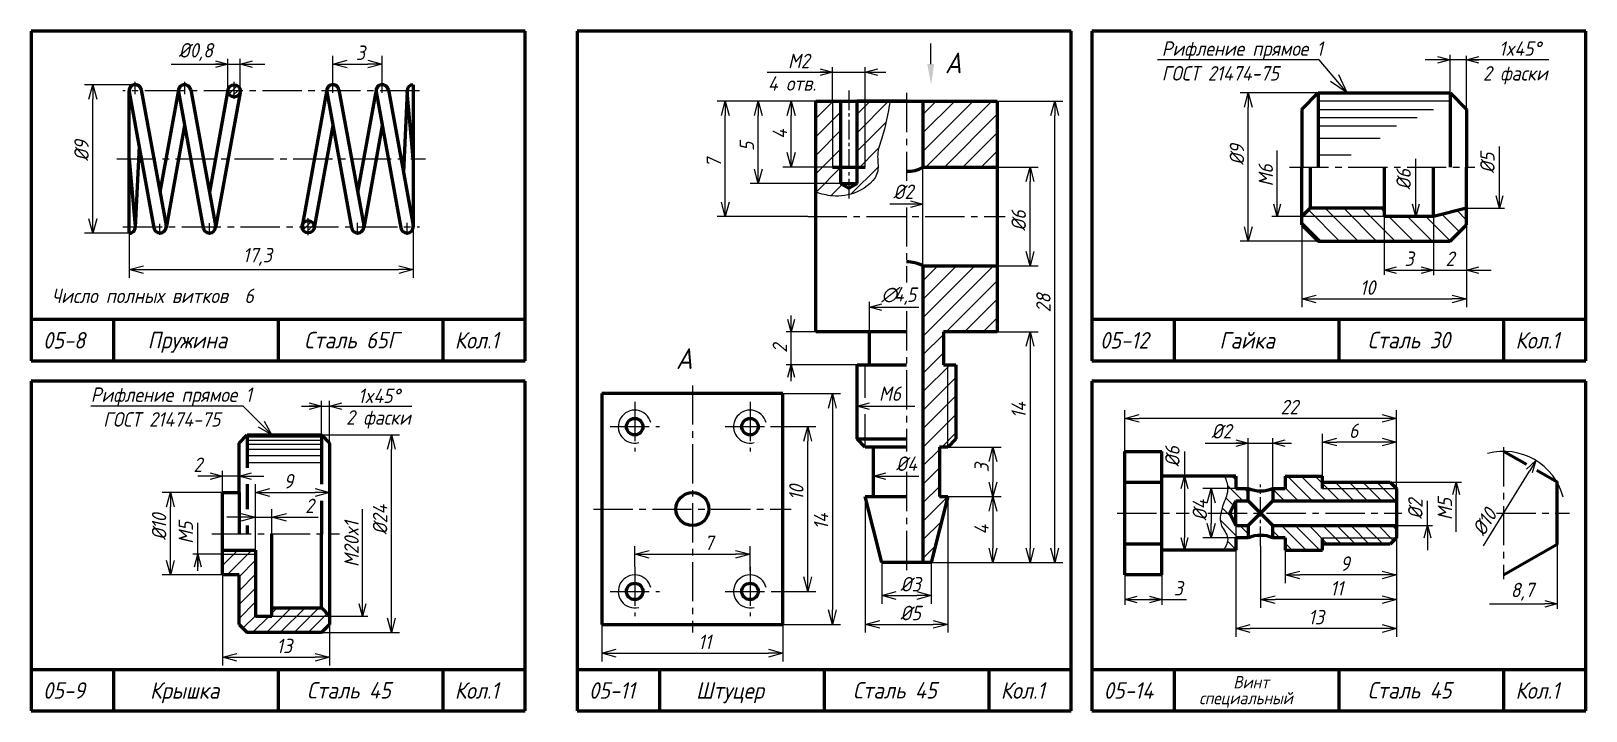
# Model space of a CAD drawing. Header units: millimetres. Extents: x -255 to 513, y 132 to 472.
# Drawn here: x 135 to 512.6, y 307 to 472 of the extents above; entities that cross this region are included whole.
import ezdxf

# ---------------------------------------------------------------- set-up
doc = ezdxf.new("R2010")
doc.units = ezdxf.units.MM
doc.header["$LTSCALE"] = 0.5
doc.linetypes.add('осевая2', pattern=[28.575, 19.05, -3.175, 3.175, -3.175])
doc.layers.get('Defpoints').update_dxf_attribs({"color": 5})
doc.styles.get("Standard").update_dxf_attribs({"font": 'isocpeui.ttf', "width": 0.9})
doc.dimstyles.new('Standart 1', dxfattribs={"dimtxt": 3.5, "dimasz": 3.5, "dimexe": 2, "dimexo": 0, "dimgap": 1, "dimtad": 1, "dimtoh": 1, "dimdec": 0, "dimtxsty": 'Standard', "dimblk": 'OPEN30', "dimcen": 2.5, "dimadec": 0, "dimazin": 0, "dimtfac": 1, "dimtdec": 0, "dimtmove": 0, "dimatfit": 3, "dimldrblk": 'DOTSMALL', "dimfxl": 0, "dimarcsym": 0})

# ---------------------------------------------------------------- blocks, each defined once
blk = doc.blocks.new('_Open30')
at = {"color": 0, "linetype": 'ByBlock', "lineweight": -2}
for p, q in [((-1, 0.27), (0, 0)), ((0, 0), (-1, -0.27)), ((0, 0), (-1, 0))]:
    blk.add_line(p, q, dxfattribs=at)
blk = doc.blocks.new('*D90')
at = {"color": 0, "lineweight": -2}
for p, q in [((158.8, 422.92), (158.8, 412.12)), ((227.8, 424.5), (227.8, 412.12)), ((162.3, 414.12), (224.3, 414.12))]:
    blk.add_line(p, q, dxfattribs=at)
at = {"layer": 'Defpoints', "color": 0}
for p in [(158.8, 422.92), (227.8, 424.5), (227.8, 414.12)]:
    blk.add_point(p, dxfattribs=at)
at = {"color": 0, "lineweight": -2, "xscale": 3.5, "yscale": 3.5, "zscale": 3.5, "rotation": 180}
blk.add_blockref('_Open30', (158.8, 414.12), dxfattribs=at)
at = {"color": 0, "lineweight": -2, "xscale": 3.5, "yscale": 3.5, "zscale": 3.5}
blk.add_blockref('_Open30', (227.8, 414.12), dxfattribs=at)
at = {"color": 0, "lineweight": -3, "insert": (189.96, 417.22), "char_height": 3.5, "attachment_point": 5}
blk.add_mtext('17,3', dxfattribs=at)
blk = doc.blocks.new('_DotSmall')
at = {"color": 0, "linetype": 'ByBlock', "const_width": 0.5}
blk.add_lwpolyline([(-0.0625, 0, 1), (0.0625, 0, 1)], format="xyb", close=True, dxfattribs=at)
blk = doc.blocks.new('*D91')
at = {"color": 0, "lineweight": -2}
for p, q in [((208.3, 459.72), (208.3, 466)), ((220.3, 459.72), (220.3, 466)), ((211.8, 464), (216.8, 464))]:
    blk.add_line(p, q, dxfattribs=at)
at = {"layer": 'Defpoints', "color": 0}
for p in [(220.3, 464), (208.3, 459.72), (220.3, 459.72)]:
    blk.add_point(p, dxfattribs=at)
at = {"color": 0, "lineweight": -2, "xscale": 3.5, "yscale": 3.5, "zscale": 3.5, "rotation": 180}
blk.add_blockref('_Open30', (208.3, 464), dxfattribs=at)
at = {"color": 0, "lineweight": -2, "xscale": 3.5, "yscale": 3.5, "zscale": 3.5}
blk.add_blockref('_Open30', (220.3, 464), dxfattribs=at)
at = {"color": 0, "lineweight": -3, "insert": (215, 466.75), "char_height": 3.5, "attachment_point": 5}
blk.add_mtext('3', dxfattribs=at)
blk = doc.blocks.new('*D92')
at = {"color": 0, "lineweight": -2}
for p, q in [((160.3, 459), (148, 459)), ((150, 426.42), (150, 455.5)), ((158.8, 422.92), (148, 422.92))]:
    blk.add_line(p, q, dxfattribs=at)
at = {"layer": 'Defpoints', "color": 0}
for p in [(150, 459), (160.3, 459), (158.8, 422.92)]:
    blk.add_point(p, dxfattribs=at)
at = {"color": 0, "lineweight": -2, "xscale": 3.5, "yscale": 3.5, "zscale": 3.5}
for p, rotation in [((150, 459), 90), ((150, 422.92), 270)]:
    blk.add_blockref('_Open30', p, dxfattribs=dict(at, rotation=rotation))
at = {"color": 0, "lineweight": -3, "insert": (147.25, 443), "char_height": 3.5, "attachment_point": 5, "rotation": 90}
blk.add_mtext('%%C9', dxfattribs=at)
blk = doc.blocks.new('*D93')
at = {"color": 0, "lineweight": -2}
for p, q in [((189.5, 350), (189.5, 356)), ((193.5, 350), (193.5, 356)), ((186, 354), (182.5, 354)), ((189.5, 354), (193.5, 354)), ((197, 354), (204.74, 354))]:
    blk.add_line(p, q, dxfattribs=at)
at = {"layer": 'Defpoints', "color": 0}
for p in [(193.5, 354), (189.5, 350), (193.5, 350)]:
    blk.add_point(p, dxfattribs=at)
at = {"color": 0, "lineweight": -2, "xscale": 3.5, "yscale": 3.5, "zscale": 3.5}
blk.add_blockref('_Open30', (189.5, 354), dxfattribs=at)
at = {"color": 0, "lineweight": -2, "xscale": 3.5, "yscale": 3.5, "zscale": 3.5, "rotation": 180}
blk.add_blockref('_Open30', (193.5, 354), dxfattribs=at)
at = {"color": 0, "lineweight": -3, "insert": (202.62, 356.75), "char_height": 3.5, "attachment_point": 5}
blk.add_mtext('2', dxfattribs=at)
blk = doc.blocks.new('*D94')
at = {"color": 0, "lineweight": -2}
for p, q in [((189.5, 350), (189.5, 362)), ((193, 360), (204, 360)), ((207.5, 360), (207.5, 362))]:
    blk.add_line(p, q, dxfattribs=at)
at = {"layer": 'Defpoints', "color": 0}
for p in [(207.5, 360), (207.5, 360), (189.5, 350)]:
    blk.add_point(p, dxfattribs=at)
at = {"color": 0, "lineweight": -2, "xscale": 3.5, "yscale": 3.5, "zscale": 3.5, "rotation": 180}
blk.add_blockref('_Open30', (189.5, 360), dxfattribs=at)
at = {"color": 0, "lineweight": -2, "xscale": 3.5, "yscale": 3.5, "zscale": 3.5}
blk.add_blockref('_Open30', (207.5, 360), dxfattribs=at)
at = {"color": 0, "lineweight": -3, "insert": (197.5, 362.75), "char_height": 3.5, "attachment_point": 5}
blk.add_mtext('9', dxfattribs=at)
blk = doc.blocks.new('*D95')
at = {"color": 0, "lineweight": -2}
for p, q in [((181.5, 340), (181.5, 318)), ((207.5, 340), (207.5, 318)), ((185, 320), (204, 320))]:
    blk.add_line(p, q, dxfattribs=at)
at = {"layer": 'Defpoints', "color": 0}
for p in [(181.5, 340), (207.5, 340), (207.5, 320)]:
    blk.add_point(p, dxfattribs=at)
at = {"color": 0, "lineweight": -2, "xscale": 3.5, "yscale": 3.5, "zscale": 3.5, "rotation": 180}
blk.add_blockref('_Open30', (181.5, 320), dxfattribs=at)
at = {"color": 0, "lineweight": -2, "xscale": 3.5, "yscale": 3.5, "zscale": 3.5}
blk.add_blockref('_Open30', (207.5, 320), dxfattribs=at)
at = {"color": 0, "lineweight": -3, "insert": (196.5, 322.75), "char_height": 3.5, "attachment_point": 5}
blk.add_mtext('13', dxfattribs=at)
blk = doc.blocks.new('*D96')
at = {"color": 0, "lineweight": -2}
for p, q in [((181.5, 360), (166.84, 360)), ((168.84, 343.5), (168.84, 356.5)), ((181.5, 340), (166.84, 340))]:
    blk.add_line(p, q, dxfattribs=at)
at = {"layer": 'Defpoints', "color": 0}
for p in [(168.84, 360), (181.5, 360), (181.5, 340)]:
    blk.add_point(p, dxfattribs=at)
at = {"color": 0, "lineweight": -2, "xscale": 3.5, "yscale": 3.5, "zscale": 3.5}
for p, rotation in [((168.84, 360), 90), ((168.84, 340), 270)]:
    blk.add_blockref('_Open30', p, dxfattribs=dict(at, rotation=rotation))
at = {"color": 0, "lineweight": -3, "insert": (166.09, 351.69), "char_height": 3.5, "attachment_point": 5, "rotation": 90}
blk.add_mtext('%%c10', dxfattribs=at)
blk = doc.blocks.new('*D97')
at = {"color": 0, "lineweight": -2}
for p, q in [((205.5, 374), (224.5, 374)), ((222.5, 329.5), (222.5, 370.5)), ((205.5, 326), (224.5, 326))]:
    blk.add_line(p, q, dxfattribs=at)
at = {"layer": 'Defpoints', "color": 0}
for p in [(205.5, 374), (222.5, 374), (205.5, 326)]:
    blk.add_point(p, dxfattribs=at)
at = {"color": 0, "lineweight": -2, "xscale": 3.5, "yscale": 3.5, "zscale": 3.5}
for p, rotation in [((222.5, 374), 90), ((222.5, 326), 270)]:
    blk.add_blockref('_Open30', p, dxfattribs=dict(at, rotation=rotation))
at = {"color": 0, "lineweight": -3, "insert": (219.75, 353.41), "char_height": 3.5, "attachment_point": 5, "rotation": 90}
blk.add_mtext('%%c24', dxfattribs=at)
blk = doc.blocks.new('*D58')
at = {"color": 0, "lineweight": -2}
for p, q in [((369.6, 439), (379.6, 439)), ((377.6, 418.5), (377.6, 435.5)), ((369.6, 415), (379.6, 415))]:
    blk.add_line(p, q, dxfattribs=at)
at = {"layer": 'Defpoints', "color": 0}
for p in [(369.6, 439), (377.6, 439), (369.6, 415)]:
    blk.add_point(p, dxfattribs=at)
at = {"color": 0, "lineweight": -2, "xscale": 3.5, "yscale": 3.5, "zscale": 3.5}
for p, rotation in [((377.6, 439), 90), ((377.6, 415), 270)]:
    blk.add_blockref('_Open30', p, dxfattribs=dict(at, rotation=rotation))
at = {"color": 0, "lineweight": -3, "insert": (374.85, 426), "char_height": 3.5, "attachment_point": 5, "rotation": 90}
blk.add_mtext('%%c6', dxfattribs=at)
blk = doc.blocks.new('*D59')
at = {"color": 0, "lineweight": -2}
for p, q in [((369.6, 455), (385.6, 455)), ((383.6, 346.5), (383.6, 451.5)), ((353.6, 343), (385.6, 343))]:
    blk.add_line(p, q, dxfattribs=at)
at = {"layer": 'Defpoints', "color": 0}
for p in [(369.6, 455), (383.6, 455), (353.6, 343)]:
    blk.add_point(p, dxfattribs=at)
at = {"color": 0, "lineweight": -2, "xscale": 3.5, "yscale": 3.5, "zscale": 3.5}
for p, rotation in [((383.6, 455), 90), ((383.6, 343), 270)]:
    blk.add_blockref('_Open30', p, dxfattribs=dict(at, rotation=rotation))
at = {"color": 0, "lineweight": -3, "insert": (380.85, 406), "char_height": 3.5, "attachment_point": 5, "rotation": 90}
blk.add_mtext('28', dxfattribs=at)
blk = doc.blocks.new('*D60')
at = {"color": 0, "lineweight": -2}
for p, q in [((327.6, 455), (301.6, 455)), ((303.6, 430.5), (303.6, 451.5)), ((323.6, 427), (301.6, 427))]:
    blk.add_line(p, q, dxfattribs=at)
at = {"layer": 'Defpoints', "color": 0}
for p in [(303.6, 455), (327.6, 455), (323.6, 427)]:
    blk.add_point(p, dxfattribs=at)
at = {"color": 0, "lineweight": -2, "xscale": 3.5, "yscale": 3.5, "zscale": 3.5}
for p, rotation in [((303.6, 455), 90), ((303.6, 427), 270)]:
    blk.add_blockref('_Open30', p, dxfattribs=dict(at, rotation=rotation))
at = {"color": 0, "lineweight": -3, "insert": (300.83, 440), "char_height": 3.5, "attachment_point": 5, "rotation": 90}
blk.add_mtext('7', dxfattribs=at)
blk = doc.blocks.new('*D61')
at = {"color": 0, "lineweight": -2}
for p, q in [((337.6, 359), (337.6, 326)), ((357.6, 359), (357.6, 326)), ((341.1, 328), (354.1, 328))]:
    blk.add_line(p, q, dxfattribs=at)
at = {"layer": 'Defpoints', "color": 0}
for p in [(337.6, 359), (357.6, 359), (357.6, 328)]:
    blk.add_point(p, dxfattribs=at)
at = {"color": 0, "lineweight": -2, "xscale": 3.5, "yscale": 3.5, "zscale": 3.5, "rotation": 180}
blk.add_blockref('_Open30', (337.6, 328), dxfattribs=at)
at = {"color": 0, "lineweight": -2, "xscale": 3.5, "yscale": 3.5, "zscale": 3.5}
blk.add_blockref('_Open30', (357.6, 328), dxfattribs=at)
at = {"color": 0, "lineweight": -3, "insert": (348.6, 330.75), "char_height": 3.5, "attachment_point": 5}
blk.add_mtext('%%c5', dxfattribs=at)
blk = doc.blocks.new('*D62')
at = {"color": 0, "lineweight": -2}
for p, q in [((341.6, 343), (341.6, 333)), ((353.6, 343), (353.6, 333)), ((345.1, 335), (350.1, 335))]:
    blk.add_line(p, q, dxfattribs=at)
at = {"layer": 'Defpoints', "color": 0}
for p in [(341.6, 343), (353.6, 343), (353.6, 335)]:
    blk.add_point(p, dxfattribs=at)
at = {"color": 0, "lineweight": -2, "xscale": 3.5, "yscale": 3.5, "zscale": 3.5, "rotation": 180}
blk.add_blockref('_Open30', (341.6, 335), dxfattribs=at)
at = {"color": 0, "lineweight": -2, "xscale": 3.5, "yscale": 3.5, "zscale": 3.5}
blk.add_blockref('_Open30', (353.6, 335), dxfattribs=at)
at = {"color": 0, "lineweight": -3, "insert": (348.6, 337.75), "char_height": 3.5, "attachment_point": 5}
blk.add_mtext('%%c3', dxfattribs=at)
blk = doc.blocks.new('*D63')
at = {"color": 0, "lineweight": -2}
for p, q in [((369.6, 399), (379.6, 399)), ((377.6, 395.5), (377.6, 346.5)), ((363.6, 343), (379.6, 343))]:
    blk.add_line(p, q, dxfattribs=at)
at = {"layer": 'Defpoints', "color": 0}
for p in [(369.6, 399), (363.6, 343), (377.6, 343)]:
    blk.add_point(p, dxfattribs=at)
at = {"color": 0, "lineweight": -2, "xscale": 3.5, "yscale": 3.5, "zscale": 3.5}
for p, rotation in [((377.6, 399), 90), ((377.6, 343), 270)]:
    blk.add_blockref('_Open30', p, dxfattribs=dict(at, rotation=rotation))
at = {"color": 0, "lineweight": -3, "insert": (374.85, 380), "char_height": 3.5, "attachment_point": 5, "rotation": 90}
blk.add_mtext('14', dxfattribs=at)
blk = doc.blocks.new('*D64')
at = {"color": 0, "lineweight": -2}
for p, q in [((357.6, 359), (370.6, 359)), ((368.6, 355.5), (368.6, 346.5)), ((357.6, 343), (370.6, 343))]:
    blk.add_line(p, q, dxfattribs=at)
at = {"layer": 'Defpoints', "color": 0}
for p in [(357.6, 359), (357.6, 343), (368.6, 343)]:
    blk.add_point(p, dxfattribs=at)
at = {"color": 0, "lineweight": -2, "xscale": 3.5, "yscale": 3.5, "zscale": 3.5}
for p, rotation in [((368.6, 359), 90), ((368.6, 343), 270)]:
    blk.add_blockref('_Open30', p, dxfattribs=dict(at, rotation=rotation))
at = {"color": 0, "lineweight": -3, "insert": (365.85, 351), "char_height": 3.5, "attachment_point": 5, "rotation": 90}
blk.add_mtext('4', dxfattribs=at)
blk = doc.blocks.new('*D65')
at = {"color": 0, "lineweight": -2}
for p, q in [((357.6, 371), (370.6, 371)), ((368.6, 367.5), (368.6, 362.5)), ((357.6, 359), (370.6, 359))]:
    blk.add_line(p, q, dxfattribs=at)
at = {"layer": 'Defpoints', "color": 0}
for p in [(357.6, 371), (357.6, 359), (368.6, 359)]:
    blk.add_point(p, dxfattribs=at)
at = {"color": 0, "lineweight": -2, "xscale": 3.5, "yscale": 3.5, "zscale": 3.5}
for p, rotation in [((368.6, 371), 90), ((368.6, 359), 270)]:
    blk.add_blockref('_Open30', p, dxfattribs=dict(at, rotation=rotation))
at = {"color": 0, "lineweight": -3, "insert": (365.85, 366), "char_height": 3.5, "attachment_point": 5, "rotation": 90}
blk.add_mtext('3', dxfattribs=at)
blk = doc.blocks.new('*D66')
at = {"color": 0, "lineweight": -2}
for p, q in [((329.6, 455), (317.6, 455)), ((319.6, 442.5), (319.6, 451.5)), ((329.6, 439), (317.6, 439))]:
    blk.add_line(p, q, dxfattribs=at)
at = {"layer": 'Defpoints', "color": 0}
for p in [(319.6, 455), (329.6, 455), (329.6, 439)]:
    blk.add_point(p, dxfattribs=at)
at = {"color": 0, "lineweight": -2, "xscale": 3.5, "yscale": 3.5, "zscale": 3.5}
for p, rotation in [((319.6, 455), 90), ((319.6, 439), 270)]:
    blk.add_blockref('_Open30', p, dxfattribs=dict(at, rotation=rotation))
at = {"color": 0, "lineweight": -3, "insert": (316.85, 447), "char_height": 3.5, "attachment_point": 5, "rotation": 90}
blk.add_mtext('4', dxfattribs=at)
blk = doc.blocks.new('*D67')
at = {"color": 0, "lineweight": -2}
for p, q in [((331.6, 455), (309.6, 455)), ((311.6, 438.5), (311.6, 451.5)), ((331.6, 435), (309.6, 435))]:
    blk.add_line(p, q, dxfattribs=at)
at = {"layer": 'Defpoints', "color": 0}
for p in [(311.6, 455), (331.6, 455), (331.6, 435)]:
    blk.add_point(p, dxfattribs=at)
at = {"color": 0, "lineweight": -2, "xscale": 3.5, "yscale": 3.5, "zscale": 3.5}
for p, rotation in [((311.6, 455), 90), ((311.6, 435), 270)]:
    blk.add_blockref('_Open30', p, dxfattribs=dict(at, rotation=rotation))
at = {"color": 0, "lineweight": -3, "insert": (308.85, 444), "char_height": 3.5, "attachment_point": 5, "rotation": 90}
blk.add_mtext('5', dxfattribs=at)
blk = doc.blocks.new('*D68')
at = {"color": 0, "lineweight": -2}
for p, q in [((281.6, 342), (281.6, 347)), ((285.1, 345), (306.1, 345)), ((309.6, 341), (309.6, 347))]:
    blk.add_line(p, q, dxfattribs=at)
at = {"layer": 'Defpoints', "color": 0}
for p in [(309.6, 345), (281.6, 342), (309.6, 341)]:
    blk.add_point(p, dxfattribs=at)
at = {"color": 0, "lineweight": -2, "xscale": 3.5, "yscale": 3.5, "zscale": 3.5, "rotation": 180}
blk.add_blockref('_Open30', (281.6, 345), dxfattribs=at)
at = {"color": 0, "lineweight": -2, "xscale": 3.5, "yscale": 3.5, "zscale": 3.5}
blk.add_blockref('_Open30', (309.6, 345), dxfattribs=at)
at = {"color": 0, "lineweight": -3, "insert": (299.6, 347.77), "char_height": 3.5, "attachment_point": 5}
blk.add_mtext('7', dxfattribs=at)
blk = doc.blocks.new('*D69')
at = {"color": 0, "lineweight": -2}
for p, q in [((317.6, 384), (331.6, 384)), ((329.6, 380.5), (329.6, 331.5)), ((317.6, 328), (331.6, 328))]:
    blk.add_line(p, q, dxfattribs=at)
at = {"layer": 'Defpoints', "color": 0}
for p in [(317.6, 384), (317.6, 328), (329.6, 328)]:
    blk.add_point(p, dxfattribs=at)
at = {"color": 0, "lineweight": -2, "xscale": 3.5, "yscale": 3.5, "zscale": 3.5}
for p, rotation in [((329.6, 384), 90), ((329.6, 328), 270)]:
    blk.add_blockref('_Open30', p, dxfattribs=dict(at, rotation=rotation))
at = {"color": 0, "lineweight": -3, "insert": (326.85, 353), "char_height": 3.5, "attachment_point": 5, "rotation": 90}
blk.add_mtext('14', dxfattribs=at)
blk = doc.blocks.new('*D70')
at = {"color": 0, "lineweight": -2}
for p, q in [((448.6, 364), (448.6, 374.25)), ((466.6, 361), (466.6, 374.25)), ((463.1, 372.25), (452.1, 372.25))]:
    blk.add_line(p, q, dxfattribs=at)
at = {"layer": 'Defpoints', "color": 0}
for p in [(448.6, 372.25), (448.6, 364), (466.6, 361)]:
    blk.add_point(p, dxfattribs=at)
at = {"color": 0, "lineweight": -2, "xscale": 3.5, "yscale": 3.5, "zscale": 3.5, "rotation": 180}
blk.add_blockref('_Open30', (448.6, 372.25), dxfattribs=at)
at = {"color": 0, "lineweight": -2, "xscale": 3.5, "yscale": 3.5, "zscale": 3.5}
blk.add_blockref('_Open30', (466.6, 372.25), dxfattribs=at)
at = {"color": 0, "lineweight": -3, "insert": (456.21, 375), "char_height": 3.5, "attachment_point": 5}
blk.add_mtext('6', dxfattribs=at)
blk = doc.blocks.new('*D71')
at = {"color": 0, "lineweight": -2}
for p, q in [((466.6, 349), (466.6, 332)), ((433.6, 347), (433.6, 332)), ((463.1, 334), (437.1, 334))]:
    blk.add_line(p, q, dxfattribs=at)
at = {"layer": 'Defpoints', "color": 0}
for p in [(466.6, 349), (433.6, 347), (433.6, 334)]:
    blk.add_point(p, dxfattribs=at)
at = {"color": 0, "lineweight": -2, "xscale": 3.5, "yscale": 3.5, "zscale": 3.5, "rotation": 180}
blk.add_blockref('_Open30', (433.6, 334), dxfattribs=at)
at = {"color": 0, "lineweight": -2, "xscale": 3.5, "yscale": 3.5, "zscale": 3.5}
blk.add_blockref('_Open30', (466.6, 334), dxfattribs=at)
at = {"color": 0, "lineweight": -3, "insert": (452.1, 336.75), "char_height": 3.5, "attachment_point": 5}
blk.add_mtext('11', dxfattribs=at)
blk = doc.blocks.new('*D72')
at = {"color": 0, "lineweight": -2}
for p, q in [((427.6, 352), (427.6, 325)), ((466.6, 337.75), (466.6, 325)), ((463.1, 327), (431.1, 327))]:
    blk.add_line(p, q, dxfattribs=at)
at = {"layer": 'Defpoints', "color": 0}
for p in [(427.6, 352), (466.6, 337.75), (427.6, 327)]:
    blk.add_point(p, dxfattribs=at)
at = {"color": 0, "lineweight": -2, "xscale": 3.5, "yscale": 3.5, "zscale": 3.5, "rotation": 180}
blk.add_blockref('_Open30', (427.6, 327), dxfattribs=at)
at = {"color": 0, "lineweight": -2, "xscale": 3.5, "yscale": 3.5, "zscale": 3.5}
blk.add_blockref('_Open30', (466.6, 327), dxfattribs=at)
at = {"color": 0, "lineweight": -3, "insert": (447.1, 329.75), "char_height": 3.5, "attachment_point": 5}
blk.add_mtext('13', dxfattribs=at)
blk = doc.blocks.new('*D73')
at = {"color": 0, "lineweight": -2}
for p, q in [((466.6, 347.5), (466.6, 338)), ((439.6, 346), (439.6, 338)), ((463.1, 340), (443.1, 340))]:
    blk.add_line(p, q, dxfattribs=at)
at = {"layer": 'Defpoints', "color": 0}
for p in [(466.6, 347.5), (439.6, 346), (439.6, 340)]:
    blk.add_point(p, dxfattribs=at)
at = {"color": 0, "lineweight": -2, "xscale": 3.5, "yscale": 3.5, "zscale": 3.5, "rotation": 180}
blk.add_blockref('_Open30', (439.6, 340), dxfattribs=at)
at = {"color": 0, "lineweight": -2, "xscale": 3.5, "yscale": 3.5, "zscale": 3.5}
blk.add_blockref('_Open30', (466.6, 340), dxfattribs=at)
at = {"color": 0, "lineweight": -3, "insert": (454.1, 342.75), "char_height": 3.5, "attachment_point": 5}
blk.add_mtext('9', dxfattribs=at)
blk = doc.blocks.new('*D74')
at = {"color": 0, "lineweight": -2}
for p, q in [((427.6, 361), (419.6, 361)), ((421.6, 357.5), (421.6, 352.5)), ((427.6, 349), (419.6, 349))]:
    blk.add_line(p, q, dxfattribs=at)
at = {"layer": 'Defpoints', "color": 0}
for p in [(427.6, 361), (421.6, 349), (427.6, 349)]:
    blk.add_point(p, dxfattribs=at)
at = {"color": 0, "lineweight": -2, "xscale": 3.5, "yscale": 3.5, "zscale": 3.5}
for p, rotation in [((421.6, 361), 90), ((421.6, 349), 270)]:
    blk.add_blockref('_Open30', p, dxfattribs=dict(at, rotation=rotation))
at = {"color": 0, "lineweight": -3, "insert": (418.85, 355.73), "char_height": 3.5, "attachment_point": 5, "rotation": 90}
blk.add_mtext('%%c4', dxfattribs=at)
blk = doc.blocks.new('*D75')
at = {"color": 0, "lineweight": -2}
for p, q in [((400.6, 370), (400.6, 380)), ((463.1, 378), (404.1, 378)), ((466.6, 373.5), (466.6, 380))]:
    blk.add_line(p, q, dxfattribs=at)
at = {"layer": 'Defpoints', "color": 0}
for p in [(400.6, 378), (466.6, 373.5), (400.6, 370)]:
    blk.add_point(p, dxfattribs=at)
at = {"color": 0, "lineweight": -2, "xscale": 3.5, "yscale": 3.5, "zscale": 3.5, "rotation": 180}
blk.add_blockref('_Open30', (400.6, 378), dxfattribs=at)
at = {"color": 0, "lineweight": -2, "xscale": 3.5, "yscale": 3.5, "zscale": 3.5}
blk.add_blockref('_Open30', (466.6, 378), dxfattribs=at)
at = {"color": 0, "lineweight": -3, "insert": (440.6, 380.75), "char_height": 3.5, "attachment_point": 5}
blk.add_mtext('22', dxfattribs=at)
blk = doc.blocks.new('*D76')
at = {"color": 0, "lineweight": -2}
for p, q in [((314.6, 376), (325.6, 376)), ((323.6, 339.5), (323.6, 372.5)), ((315.6, 336), (325.6, 336))]:
    blk.add_line(p, q, dxfattribs=at)
at = {"layer": 'Defpoints', "color": 0}
for p in [(314.6, 376), (323.6, 376), (315.6, 336)]:
    blk.add_point(p, dxfattribs=at)
at = {"color": 0, "lineweight": -2, "xscale": 3.5, "yscale": 3.5, "zscale": 3.5}
for p, rotation in [((323.6, 376), 90), ((323.6, 336), 270)]:
    blk.add_blockref('_Open30', p, dxfattribs=dict(at, rotation=rotation))
at = {"color": 0, "lineweight": -3, "insert": (320.85, 360), "char_height": 3.5, "attachment_point": 5, "rotation": 90}
blk.add_mtext('10', dxfattribs=at)
blk = doc.blocks.new('*D77')
at = {"color": 0, "lineweight": -2}
for p, q in [((273.6, 328), (273.6, 319)), ((317.6, 328), (317.6, 319)), ((277.1, 321), (314.1, 321))]:
    blk.add_line(p, q, dxfattribs=at)
at = {"layer": 'Defpoints', "color": 0}
for p in [(273.6, 328), (317.6, 328), (317.6, 321)]:
    blk.add_point(p, dxfattribs=at)
at = {"color": 0, "lineweight": -2, "xscale": 3.5, "yscale": 3.5, "zscale": 3.5, "rotation": 180}
blk.add_blockref('_Open30', (273.6, 321), dxfattribs=at)
at = {"color": 0, "lineweight": -2, "xscale": 3.5, "yscale": 3.5, "zscale": 3.5}
blk.add_blockref('_Open30', (317.6, 321), dxfattribs=at)
at = {"color": 0, "lineweight": -3, "insert": (298.6, 323.75), "char_height": 3.5, "attachment_point": 5}
blk.add_mtext('11', dxfattribs=at)
blk = doc.blocks.new('*D78')
at = {"color": 0, "lineweight": -2}
for p, q in [((443.6, 425), (443.6, 405)), ((483.6, 425), (483.6, 405)), ((447.1, 407), (480.1, 407))]:
    blk.add_line(p, q, dxfattribs=at)
at = {"layer": 'Defpoints', "color": 0}
for p in [(443.6, 425), (483.6, 425), (483.6, 407)]:
    blk.add_point(p, dxfattribs=at)
at = {"color": 0, "lineweight": -2, "xscale": 3.5, "yscale": 3.5, "zscale": 3.5, "rotation": 180}
blk.add_blockref('_Open30', (443.6, 407), dxfattribs=at)
at = {"color": 0, "lineweight": -2, "xscale": 3.5, "yscale": 3.5, "zscale": 3.5}
blk.add_blockref('_Open30', (483.6, 407), dxfattribs=at)
at = {"color": 0, "lineweight": -3, "insert": (459.6, 409.75), "char_height": 3.5, "attachment_point": 5}
blk.add_mtext('10', dxfattribs=at)
blk = doc.blocks.new('*D79')
at = {"color": 0, "lineweight": -2}
for p, q in [((447.6, 457), (428.6, 457)), ((430.6, 424.5), (430.6, 453.5)), ((447.6, 421), (428.6, 421))]:
    blk.add_line(p, q, dxfattribs=at)
at = {"layer": 'Defpoints', "color": 0}
for p in [(430.6, 457), (447.6, 457), (447.6, 421)]:
    blk.add_point(p, dxfattribs=at)
at = {"color": 0, "lineweight": -2, "xscale": 3.5, "yscale": 3.5, "zscale": 3.5}
for p, rotation in [((430.6, 457), 90), ((430.6, 421), 270)]:
    blk.add_blockref('_Open30', p, dxfattribs=dict(at, rotation=rotation))
at = {"color": 0, "lineweight": -3, "insert": (427.85, 442), "char_height": 3.5, "attachment_point": 5, "rotation": 90}
blk.add_mtext('%%c9', dxfattribs=at)

msp = doc.modelspace()

# ---------------------------------------------------------------- hatches: boundary and pattern name
at = {"lineweight": -3}
h = msp.add_hatch(dxfattribs=at)
h.set_pattern_fill('ANSI31', scale=0.3, style=0)
h.set_pattern_definition([(45, (70.2966, 216), (-0.6735192, 0.6735192), [])])
h.paths.add_polyline_path([(184.3, 457.5), (184.3, 459, 0.414214), (182.8, 457.5)])
h.paths.add_polyline_path([(184.3, 457.5), (184.3, 456, 0.414214), (185.8, 457.5)])
h.paths.add_polyline_path([(184.3, 457.5), (185.8, 457.5, 0.414214), (184.3, 459)])
h.paths.add_polyline_path([(184.3, 457.5), (182.8, 457.5, 0.414214), (184.3, 456)])
h = msp.add_hatch(dxfattribs=at)
h.set_pattern_fill('ANSI31', style=0)
h.set_pattern_definition([(45, (242.6025, 287), (-2.245064, 2.245064), [])])
edge = h.paths.add_edge_path()
edge.add_spline(control_points=[(333.6, 432.32), (334.27, 432.48), (337.26, 433.5), (341.43, 436.77), (340.19, 442.11), (342.31, 447.6), (343.07, 451.97), (343.6, 455)], knot_values=[0, 0, 0, 0, 2.03085, 9.101918, 13.101918, 17.225023, 26.444568, 26.444568, 26.444568, 26.444568], degree=3, periodic=0)
edge.add_line((343.6, 455), (337.6, 455))
edge.add_line((337.6, 455), (337.6, 439))
edge.add_line((337.6, 439), (335.6, 439))
edge.add_line((335.6, 439), (335.6, 435))
edge.add_line((335.6, 435), (333.6, 433.85))
edge.add_line((333.6, 433.85), (333.6, 432.32))
h.paths.add_polyline_path([(335.6, 439), (337.6, 439), (337.6, 455), (335.6, 455)], flags=17)
h.paths.add_polyline_path([(329.6, 439), (331.6, 439), (331.6, 455), (329.6, 455)], flags=16)
edge = h.paths.add_edge_path()
edge.add_line((329.6, 455), (325.6, 455))
edge.add_line((325.6, 455), (325.6, 432.89))
edge.add_spline(control_points=[(325.6, 432.89), (326.92, 432.46), (329.55, 431.78), (332.27, 431.98), (333.6, 432.32)], knot_values=[26.444568, 26.444568, 26.444568, 26.444568, 30.581333, 34.633245, 34.633245, 34.633245, 34.633245], degree=3, periodic=0)
edge.add_line((333.6, 432.32), (333.6, 433.85))
edge.add_line((333.6, 433.85), (331.6, 435))
edge.add_line((331.6, 435), (331.6, 439))
edge.add_line((331.6, 439), (329.6, 439))
edge.add_line((329.6, 439), (329.6, 455))
h = msp.add_hatch(dxfattribs=at)
h.set_pattern_fill('ANSI31', style=0)
h.set_pattern_definition([(45, (3.4577, -58.0217), (-2.245064, 2.245064), [])])
h.paths.add_polyline_path([(369.6, 415), (351.6, 415), (351.6, 343), (353.6, 343), (357.6, 359), (355.6, 359), (355.6, 371), (357.6, 371), (357.6, 391), (356.6, 391), (356.6, 399), (369.6, 399)])
h.paths.add_polyline_path([(369.6, 455), (351.6, 455), (351.6, 439), (369.6, 439)])
h.paths.add_polyline_path([(359.6, 391), (357.6, 391), (357.6, 371), (359.6, 373)], flags=17)
h = msp.add_hatch(dxfattribs=at)
h.set_pattern_fill('ANSI31', angle=90, style=0)
h.set_pattern_definition([(135, (362.6025, 372), (-2.245064, -2.245064), [])])
h.paths.add_polyline_path([(463.6, 427), (463.6, 427.12), (463.6, 429), (445.6, 429), (443.6, 427), (443.6, 427)])
h.paths.add_polyline_path([(463.6, 421), (463.6, 427), (443.6, 427), (443.6, 425), (447.6, 421)])
h.paths.add_polyline_path([(475.6, 421), (475.6, 427), (463.6, 427), (463.6, 421)])
h.paths.add_polyline_path([(475.6, 427), (475.6, 421), (479.6, 421), (483.6, 425), (483.6, 429)])
h = msp.add_hatch(dxfattribs=at)
h.set_pattern_fill('ANSI31', scale=0.3, style=0)
h.set_pattern_definition([(45, (88.2966, 183), (-0.6735192, 0.6735192), [])])
h.paths.add_polyline_path([(202.3, 426, 0.414214), (200.8, 424.5), (202.3, 424.5)])
h.paths.add_polyline_path([(203.8, 424.5), (202.3, 424.5), (202.3, 423, 0.414214)])
h.paths.add_polyline_path([(202.3, 426), (202.3, 424.5), (203.8, 424.5, 0.414214)])
h.paths.add_polyline_path([(202.3, 424.5), (200.8, 424.5, 0.414214), (202.3, 423)])
h = msp.add_hatch(dxfattribs=at)
h.set_pattern_fill('ANSI31', scale=0.75, angle=90, style=0)
h.set_pattern_definition([(135, (237.6025, 287), (-1.683798, -1.683798), [])])
edge = h.paths.add_edge_path()
edge.add_line((427.6, 364), (424.87, 364))
edge.add_spline(control_points=[(424.87, 364), (425.24, 362.99), (426.07, 360.73), (424.77, 357.84), (424.08, 355.75), (423.93, 355)], knot_values=[0, 0, 0, 0, 3.092329, 6.977138, 9.203341, 9.203341, 9.203341, 9.203341], degree=3, periodic=0)
edge.add_line((423.93, 355), (426.1, 355))
edge.add_line((426.1, 355), (427.6, 358))
edge.add_line((427.6, 358), (430.6, 358))
edge.add_line((430.6, 358), (430.6, 361))
edge.add_line((430.6, 361), (427.6, 361))
edge.add_line((427.6, 361), (427.6, 364))
edge = h.paths.add_edge_path()
edge.add_spline(control_points=[(423.93, 355), (423.73, 353.97), (423.72, 351.82), (426.33, 349.12), (425.17, 347.02), (424.6, 346)], knot_values=[9.203341, 9.203341, 9.203341, 9.203341, 12.249538, 15.597174, 18.759451, 18.759451, 18.759451, 18.759451], degree=3, periodic=0)
edge.add_line((424.6, 346), (427.6, 346))
edge.add_line((427.6, 346), (427.6, 349))
edge.add_line((427.6, 349), (430.6, 349))
edge.add_line((430.6, 349), (430.6, 352))
edge.add_line((430.6, 352), (427.6, 352))
edge.add_line((427.6, 352), (426.1, 355))
edge.add_line((426.1, 355), (423.93, 355))
h.paths.add_polyline_path([(466.6, 358), (466.6, 361), (448.6, 361), (448.6, 364), (439.6, 364), (439.6, 361), (436.6, 361), (436.6, 358)])
h.paths.add_polyline_path([(448.6, 362.5), (448.6, 361), (466.6, 361), (465.1, 362.5)])
h.paths.add_polyline_path([(465.1, 347.5), (466.6, 349), (448.6, 349), (448.6, 347.5)], flags=17)
h.paths.add_polyline_path([(448.6, 349), (466.6, 349), (466.6, 352), (436.6, 352), (436.6, 349), (439.6, 349), (439.6, 346), (448.6, 346)])
h = msp.add_hatch(dxfattribs=at)
h.set_pattern_fill('ANSI31', color=256, scale=0.75, style=0)
h.set_pattern_definition([(45, (3.4577, -58.0217), (-1.683798, 1.683798), [])])
h.paths.add_polyline_path([(189.5, 345), (181.5, 345), (181.5, 340), (185.5, 340), (185.5, 328), (187.5, 326), (205.5, 326), (207.5, 328), (207.5, 330), (193.5, 330), (189.5, 330)])
h.paths.add_polyline_path([(189.5, 346), (181.5, 346), (181.5, 345), (189.5, 345)])
h.paths.add_polyline_path([(205.5, 332), (193.5, 332), (193.5, 330), (207.5, 330)], flags=17)

# ---------------------------------------------------------------- linework, layer by layer
at = {"color": 7, "lineweight": 60}
for p, q in [((135, 472), (135, 392)), ((255, 472), (135, 472)), ((255, 392), (255, 472)), ((387.6, 472), (267.6, 472)), ((267.6, 472), (267.6, 307)), ((387.6, 307), (387.6, 472)), ((512.6, 472), (392.6, 472)), ((392.6, 472), (392.6, 392)), ((512.6, 392), (512.6, 472)), ((158.8, 422.92), (158.8, 457.5)), ((158.82, 457.24), (164.82, 424.24)), ((161.77, 457.78), (167.77, 424.78)), ((170.81, 457.76), (166.29, 432.9)), ((170.82, 457.24), (176.82, 424.24)), ((173.77, 457.78), (179.77, 424.78)), ((182.81, 457.76), (178.29, 432.9)), ((185.75, 457.12), (179.77, 424.24)), ((206.81, 457.76), (200.8, 424.67)), ((206.82, 457.24), (212.82, 424.24)), ((209.77, 457.78), (215.77, 424.78)), ((218.81, 457.76), (214.29, 432.9)), ((218.82, 457.24), (224.82, 424.24)), ((221.77, 457.78), (227.77, 424.78)), ((226.3, 457.5), (225.42, 437.72)), ((227.8, 441), (226.3, 457.36)), ((227.8, 459), (227.8, 424.5)), ((443.6, 453), (447.6, 457)), ((447.6, 457), (447.6, 439)), ((447.6, 457), (479.6, 457)), ((479.6, 457), (479.6, 439)), ((479.6, 457), (483.6, 453)), ((325.6, 399), (325.6, 455)), ((325.6, 455), (369.6, 455)), ((331.6, 455), (331.6, 435)), ((347.6, 455), (335.6, 455)), ((335.6, 435), (335.6, 455)), ((351.6, 455), (351.6, 439)), ((369.6, 455), (369.6, 399)), ((443.6, 453), (443.6, 439)), ((483.6, 453), (483.6, 439)), ((172.29, 449.13), (167.77, 424.24)), ((208.29, 449.13), (203.77, 424.24)), ((220.29, 449.13), (215.77, 424.24)), ((161.21, 444.12), (160.3, 424.35)), ((158.8, 441), (160.29, 424.56)), ((329.6, 439), (337.6, 439)), ((351.6, 439), (369.6, 439)), ((443.6, 425), (443.6, 439)), ((445.6, 439), (445.6, 429)), ((463.6, 439), (463.6, 427)), ((475.6, 427), (475.6, 439)), ((483.6, 425), (483.6, 439)), ((331.6, 435), (335.6, 435)), ((331.6, 435), (333.6, 433.85)), ((333.6, 433.85), (335.6, 435)), ((443.6, 427), (445.6, 429)), ((463.6, 429), (445.6, 429)), ((475.6, 427), (463.6, 427)), ((483.6, 429), (475.6, 427)), ((443.6, 425), (447.6, 421)), ((479.6, 421), (483.6, 425)), ((447.6, 421), (479.6, 421)), ((351.6, 415), (351.6, 343)), ((351.6, 415), (369.6, 415)), ((255, 402), (135, 402)), ((155, 402), (155, 392)), ((195, 402), (195, 392)), ((235, 402), (235, 392)), ((512.6, 402), (392.6, 402)), ((412.6, 402), (412.6, 392)), ((452.6, 402), (452.6, 392)), ((492.6, 402), (492.6, 392)), ((347.6, 399), (325.6, 399)), ((338.6, 391), (338.6, 399)), ((369.6, 399), (356.6, 399)), ((356.6, 399), (356.6, 391)), ((135, 392), (255, 392)), ((335.6, 373), (335.6, 391)), ((335.6, 391), (347.6, 391)), ((356.6, 391), (359.6, 391)), ((359.6, 391), (359.6, 373)), ((392.6, 392), (512.6, 392)), ((135, 387), (135, 307)), ((255, 387), (135, 387)), ((255, 307), (255, 387)), ((512.6, 387), (392.6, 387)), ((392.6, 387), (392.6, 307)), ((512.6, 307), (512.6, 387)), ((273.6, 384), (273.6, 328)), ((317.6, 384), (273.6, 384)), ((317.6, 328), (317.6, 384)), ((185.5, 372), (187.5, 374)), ((187.5, 374), (205.5, 374)), ((187.5, 374), (187.5, 366)), ((205.5, 374), (207.5, 372)), ((205.5, 374), (205.5, 362)), ((185.5, 360), (185.5, 372)), ((207.5, 372), (207.5, 328)), ((337.6, 371), (335.6, 373)), ((335.6, 373), (347.6, 373)), ((347.6, 371), (337.6, 371)), ((339.6, 359), (339.6, 371)), ((357.6, 371), (355.6, 371)), ((355.6, 371), (355.6, 359)), ((359.6, 373), (357.6, 371)), ((400.6, 370), (409.6, 370)), ((400.6, 355), (400.6, 370)), ((409.6, 355), (409.6, 370)), ((400.6, 362.5), (409.6, 362.5)), ((427.6, 364), (409.6, 364)), ((427.6, 364), (427.6, 361)), ((439.6, 364), (448.6, 364)), ((439.6, 364), (439.6, 361)), ((448.6, 361), (448.6, 364)), ((448.6, 362.5), (465.1, 362.5)), ((465.1, 362.5), (466.6, 361)), ((181.5, 360), (185.5, 360)), ((181.5, 340), (181.5, 360)), ((185.5, 360), (185.5, 350)), ((187.5, 362), (187.5, 356)), ((341.6, 343), (337.6, 359)), ((337.6, 359), (347.6, 359)), ((357.6, 359), (353.6, 343)), ((355.6, 359), (357.6, 359)), ((427.6, 361), (430.6, 361)), ((430.6, 358), (430.6, 361)), ((436.6, 361), (439.6, 361)), ((436.6, 361), (436.6, 358)), ((466.6, 361), (466.6, 349)), ((205.5, 358), (205.5, 350)), ((400.6, 340), (400.6, 355)), ((409.6, 340), (409.6, 355)), ((427.6, 358), (426.1, 355)), ((426.1, 355), (427.6, 352)), ((427.6, 352), (427.6, 358)), ((427.6, 358), (430.6, 358)), ((430.6, 358), (433.6, 355)), ((430.6, 352), (433.6, 355)), ((436.6, 358), (433.6, 355)), ((436.6, 352), (433.6, 355)), ((436.6, 358), (466.6, 358)), ((187.5, 352), (187.5, 350)), ((427.6, 352), (430.6, 352)), ((430.6, 352), (430.6, 349)), ((436.6, 352), (466.6, 352)), ((436.6, 349), (436.6, 352)), ((193.5, 330), (193.5, 350)), ((205.5, 332), (205.5, 350)), ((409.6, 347.5), (400.6, 347.5)), ((430.6, 349), (427.6, 349)), ((427.6, 349), (427.6, 346)), ((439.6, 349), (436.6, 349)), ((439.6, 349), (439.6, 346)), ((448.6, 346), (448.6, 349)), ((465.1, 347.5), (448.6, 347.5)), ((466.6, 349), (465.1, 347.5)), ((181.5, 346), (189.5, 346)), ((189.5, 346), (189.5, 330)), ((427.6, 346), (409.6, 346)), ((439.6, 346), (448.6, 346)), ((185.5, 340), (181.5, 340)), ((185.5, 328), (185.5, 340)), ((353.6, 343), (341.6, 343)), ((409.6, 340), (400.6, 340)), ((189.5, 330), (193.5, 330)), ((193.5, 332), (205.5, 332)), ((205.5, 332), (207.5, 330)), ((185.5, 328), (187.5, 326)), ((205.5, 326), (187.5, 326)), ((205.5, 326), (207.5, 328)), ((273.6, 328), (317.6, 328)), ((255, 317), (135, 317)), ((155, 317), (155, 307)), ((195, 317), (195, 307)), ((235, 317), (235, 307)), ((387.6, 317), (267.6, 317)), ((287.6, 317), (287.6, 307)), ((327.6, 317), (327.6, 307)), ((367.6, 317), (367.6, 307)), ((512.6, 317), (392.6, 317)), ((412.6, 317), (412.6, 307)), ((452.6, 317), (452.6, 307)), ((492.6, 317), (492.6, 307)), ((135, 307), (255, 307)), ((267.6, 307), (387.6, 307)), ((392.6, 307), (512.6, 307))]:
    msp.add_line(p, q, dxfattribs=at)
at = {"color": 7, "lineweight": -3}
for p, q in [((353.49, 464), (353.49, 469)), ((182.8, 457.5), (182.8, 465.25)), ((185.8, 457.5), (185.8, 465.25)), ((220.3, 459.72), (220.3, 465.25)), ((447.83, 465), (408.6, 465)), ((454.6, 457), (447.83, 465)), ((503.6, 465), (473.6, 465)), ((479.6, 457), (479.6, 466.25)), ((483.6, 453), (483.6, 466)), ((169, 464), (191.8, 464)), ((313.76, 462), (342.6, 462)), ((329.6, 455), (329.6, 463.25)), ((337.6, 455), (337.6, 463.25)), ((454.6, 457), (452.58, 461.38)), ((160.3, 456.72), (160.3, 459.72)), ((172.3, 456.72), (172.3, 459.72)), ((184.3, 455.55), (184.3, 459.72)), ((208.3, 457), (208.3, 459.72)), ((220.3, 457), (220.3, 459.72)), ((454.6, 457), (450.55, 459.76)), ((329.6, 455), (329.6, 439)), ((337.6, 439), (337.6, 455)), ((479.6, 455), (447.6, 455)), ((447.6, 453), (475.6, 453)), ((447.6, 451), (471.6, 451)), ((447.6, 449), (466.6, 449)), ((447.6, 446), (462.6, 446)), ((437.6, 430), (437.6, 443)), ((447.6, 442), (455.6, 442)), ((491.6, 432), (491.6, 444)), ((351.6, 415), (351.6, 439)), ((471.26, 430), (471.26, 441)), ((351.6, 430), (343.52, 430)), ((443.6, 427), (436.35, 427)), ((463.6, 427), (443.6, 427)), ((463.6, 427.12), (463.6, 412.88)), ((475.6, 427), (475.6, 412.75)), ((475.6, 427), (475.6, 412.75)), ((483.6, 429), (492.85, 429)), ((166.3, 422.55), (166.3, 425.25)), ((178.3, 422.55), (178.3, 425.41)), ((202.3, 422.49), (202.3, 426.61)), ((214.3, 422.55), (214.3, 425.5)), ((226.3, 422.55), (226.3, 425.5)), ((463.6, 414), (489.6, 414)), ((338.6, 399), (338.6, 406.25)), ((341.6, 405), (350.6, 405)), ((319.6, 387), (319.6, 403)), ((327.6, 399), (318.35, 399)), ((335.6, 391), (318.35, 391)), ((337.6, 383), (337.6, 391)), ((357.6, 371), (357.6, 391)), ((205.5, 374), (205.5, 382.25)), ((207.5, 372), (207.5, 382.25)), ((186.5, 381), (149.5, 381)), ((193.5, 374), (186.5, 381)), ((200.66, 381), (227.5, 381)), ((337.6, 371), (337.6, 379)), ((338.6, 381), (349.6, 381)), ((193.5, 374), (190.23, 375.83)), ((193.5, 374), (191.67, 377.27)), ((187.5, 373.5), (205.5, 373.5)), ((187.5, 372.75), (205.5, 372.75)), ((187.5, 371.75), (205.5, 371.75)), ((187.5, 370.5), (205.5, 370.5)), ((420.1, 371.95), (441.1, 371.95)), ((430.6, 361), (430.6, 373.2)), ((436.6, 361), (436.6, 373.2)), ((187.5, 369), (205.5, 369)), ((187.5, 367.25), (205.5, 367.25)), ((415.1, 370), (415.1, 349)), ((178.5, 364), (175.5, 364)), ((181.5, 360), (181.5, 365.25)), ((185.5, 364), (181.5, 364)), ((188.5, 364), (191.5, 364)), ((339.6, 364), (339.6, 365.25)), ((342.6, 364), (350.6, 364)), ((465.1, 362.5), (482.35, 362.5)), ((487.73, 347.09), (498.89, 365.22)), ((448.6, 361), (466.6, 361)), ((481.1, 350.5), (481.1, 359.5)), ((215.5, 333), (215.5, 356)), ((474.1, 352), (474.1, 358)), ((175.5, 341), (175.5, 352.68)), ((466.1, 352), (475.35, 352)), ((448.6, 349), (466.6, 349)), ((474.1, 349), (474.1, 346)), ((505.6, 347.52), (505.6, 331.75)), ((181.5, 345), (174.25, 345)), ((181.5, 345), (189.5, 345)), ((400.6, 340), (400.6, 332.75)), ((409.6, 340), (409.6, 332.75)), ((403.6, 334), (415.6, 334)), ((489.23, 333), (502.6, 333)), ((193.5, 330), (207.5, 330)), ((207.5, 330), (216.75, 330))]:
    msp.add_line(p, q, dxfattribs=at)
at = {"color": 7, "linetype": 'осевая2', "lineweight": -3}
for p, q in [((229.3, 457.5), (157.3, 457.5)), ((347.6, 457), (347.6, 435.69)), ((155.8, 441), (230.8, 441)), ((440.6, 439), (485.6, 439)), ((323.6, 427), (371.59, 427)), ((347.6, 429.22), (347.6, 411)), ((157.3, 424.5), (229.3, 424.5)), ((347.6, 404), (347.6, 370)), ((295.6, 386), (295.6, 326)), ((281.6, 382), (281.6, 370)), ((309.6, 382), (309.6, 370)), ((275.6, 376), (287.6, 376)), ((303.6, 376), (314.6, 376)), ((492.6, 371), (492.6, 339)), ((347.6, 365), (347.6, 341)), ((271.6, 356), (319.6, 356)), ((398.78, 355), (416.26, 355)), ((420.78, 355), (467.86, 355)), ((490.89, 355), (508.6, 355)), ((178.93, 350), (209.91, 350)), ((281.6, 342), (281.6, 330)), ((309.6, 342), (309.6, 330)), ((275.6, 336), (287.6, 336)), ((303.6, 336), (315.6, 336))]:
    msp.add_line(p, q, dxfattribs=at)
at = {"color": 7, "linetype": 'осевая2', "lineweight": -3, "ltscale": 0.5}
for p, q in [((333.6, 457.6), (333.6, 430.66)), ((433.6, 347), (433.6, 361.92))]:
    msp.add_line(p, q, dxfattribs=at)
at = {"color": 7}
for p, q in [((335.6, 381), (335.6, 382.25)), ((189.5, 346), (189.5, 350)), ((207.5, 330), (207.5, 330)), ((187.5, 326), (185.5, 328))]:
    msp.add_line(p, q, dxfattribs=at)
at = {"color": 7, "lineweight": 60}
for points in [[(498.14, 366.8), (492.6, 370)], [(492.6, 340), (505.59, 347.5), (505.59, 362.5), (500.67, 365.34)]]:
    msp.add_lwpolyline(points, dxfattribs=at)
for centre, radius in [((184.3, 457.5), 1.5), ((202.3, 424.5), 1.5), ((281.6, 376), 2), ((309.6, 376), 2), ((295.6, 356), 4), ((281.6, 336), 2), ((309.6, 336), 2)]:
    msp.add_circle(centre, radius, dxfattribs=at)
for centre, radius, start, end in [((160.3, 457.5), 1.5, 9.8658, 189.8658), ((160.3, 457.5), 1.5, 9.8658, 189.8658), ((172.3, 457.5), 1.5, 9.8658, 189.8658), ((208.3, 457.5), 1.5, 9.8658, 189.8658), ((220.3, 457.5), 1.5, 9.8658, 189.8658), ((227.8, 457.5), 1.5, 90, 180), ((348.1, 444.5), 6.52, 265.6013, 302.4712), ((158.8, 424.42), 1.5, 270, 2.9542), ((166.3, 424.5), 1.5, 189.8658, 10.7439), ((178.3, 424.5), 1.5, 189.8658, 10.7439), ((214.3, 424.5), 1.5, 189.8658, 10.7439), ((226.3, 424.5), 1.5, 189.8658, 10.7439), ((347.6, 407.5), 8.5, 61.9275, 90), ((433.6, 368.03), 7.64, 246.8906, 293.1094), ((433.6, 341.97), 7.64, 66.8906, 113.1094)]:
    msp.add_arc(centre, radius, start, end, dxfattribs=at)
at = {"color": 7, "lineweight": -3}
for centre, radius, start, end in [((281.6, 376), 4, 14.0362, 284.0362), ((309.6, 376), 4, 14.0362, 284.0362), ((492.6, 355), 15, 14.9314, 104.9314), ((281.6, 336), 4, 14.0362, 284.0362), ((309.6, 336), 4, 14.0362, 284.0362)]:
    msp.add_arc(centre, radius, start, end, dxfattribs=at)
msp.add_open_spline([(343.6, 455), (343.07, 451.97), (342.31, 447.6), (340.19, 442.11), (341.43, 436.77), (335.98, 432.49), (330.21, 431.62), (326.92, 432.46), (325.6, 432.89)], degree=3, knots=[0, 0, 0, 0, 9.219544, 13.34265, 17.34265, 24.413718, 30.49648, 34.633245, 34.633245, 34.633245, 34.633245], dxfattribs=at)
msp.add_spline([(424.87, 364), (425.62, 361), (424.6, 357.25), (424.12, 352), (425.6, 349), (424.6, 346)], degree=3, dxfattribs=at)
msp.add_solid([(354.32, 464.02), (352.65, 463.98), (353.58, 459)], dxfattribs=at)

# ---------------------------------------------------------------- block references
at = {"color": 7, "lineweight": -3, "xscale": 3, "yscale": 3, "zscale": 3}
for p in [(182.8, 464), (479.6, 465), (329.6, 462), (351.6, 430), (475.6, 414), (205.5, 381), (430.6, 371.95), (181.5, 364), (409.6, 334), (505.6, 333)]:
    msp.add_blockref('_Open30', p, dxfattribs=at)
at = {"color": 7, "lineweight": -3, "yscale": 3, "zscale": 3}
for p, xscale, rotation in [((185.8, 464), 3, 180), ((483.6, 465), 3, 180), ((337.6, 462), 3, 180), ((491.6, 429), 3, 270), ((437.6, 427), 3, 270), ((471.26, 427), 3, 270), ((463.6, 414), 3, 180), ((483.6, 414), 3, 180), ((338.6, 405), 3, 180), ((319.6, 399), 3, 270), ((319.6, 391), 3, 90), ((207.5, 381), 3, 180), ((335.6, 381), 3, 180), ((436.6, 371.95), 3, 180), ((500.46, 367.77), 3.000000000000013, 58.39249775375174), ((185.5, 364), 3, 180), ((339.6, 364), 3, 180), ((415.1, 364), 3, 90), ((481.1, 362.5), 3, 90), ((474.1, 352), 3, 90), ((415.1, 346), 3, 270), ((175.5, 345), 3, 90), ((215.5, 330), 3, 270), ((400.6, 334), 3, 180)]:
    msp.add_blockref('_Open30', p, dxfattribs=dict(at, xscale=xscale, rotation=rotation))

# ---------------------------------------------------------------- texts
at = {"color": 7, "lineweight": -3, "width": 0.9}
for s, p in [('Рифление прямое 1', (409.6, 466)), ('M2', (318.85, 463)), ('4 отв.', (313.95, 457.54)), ('ГОСТ 21474-75', (409.6, 460)), ('2 фаски', (487.6, 460)), ('3', (468.57, 415)), ('∅', (341.49, 406.37)), ('Рифление прямое 1', (149.5, 382)), ('ГОСТ 21474-75', (152.5, 376)), ('2 фаски', (211.5, 376.47))]:
    msp.add_text(s, height=3.5, dxfattribs=at).set_placement(p)
at = {"color": 7, "width": 0.9}
for s, height, p in [('А', 5, (356.93, 461.77)), ('Число полных витков  6', 3.5, (140, 406)), ('4,', 3.5, (344.57, 406.37)), ('5', 3.5, (347.69, 406.27)), ('05-8', 4, (137.89, 394.95)), ('Пружина', 4, (163.32, 395)), ('Сталь 65Г', 4, (201.33, 395)), ('Кол.1', 4, (237.89, 394.95)), ('05-12', 4, (394.6, 394.95)), ('Гайка', 4, (423.6, 394.95)), ('Сталь 30', 4, (459.6, 395)), ('Кол.1', 4, (495.5, 394.95)), ('А', 5, (291.6, 390)), ('05-9', 4, (137.89, 309.95)), ('Крышка', 4, (163.89, 309.95)), ('Сталь 45', 4, (202, 310)), ('Кол.1', 4, (237.89, 309.95)), ('05-11', 4, (270.5, 309.95)), ('Штуцер', 4, (296.5, 309.95)), ('Сталь 45', 4, (334.6, 310)), ('Кол.1', 4, (370.5, 309.95)), ('05-14', 4, (395.5, 309.95)), ('Винт', 3, (426.98, 312.48)), ('Сталь 45', 4, (459.6, 310)), ('Кол.1', 4, (495.5, 309.95)), ('специальный', 3, (418.69, 308.61))]:
    msp.add_text(s, height=height, dxfattribs=at).set_placement(p)
at = {"color": 7, "lineweight": -3, "char_height": 3.5, "attachment_point": 5}
for s, insert in [('%%c0,8', (175, 466.93)), ('1x45%%d', (496.6, 467.75)), ('%%c2', (346.82, 433)), ('2', (479.6, 416.75)), ('1x45%%d', (219.5, 383.47)), ('M6', (343.6, 384)), ('%%c2', (424.1, 374.87)), ('2', (175.5, 366.75)), ('%%c4', (347.6, 367)), ('3', (413.6, 336.75)), ('8,7', (497.19, 335.93))]:
    msp.add_mtext(s, dxfattribs=dict(at, insert=insert))
at = {"color": 7, "lineweight": -3, "char_height": 3.5, "attachment_point": 5, "rotation": 90}
for s, insert in [('%%c5', (488.68, 440)), ('M6', (434.85, 437)), ('2', (316.85, 395)), ('%%c6', (412.18, 368.75)), ('%%c2', (471.18, 356)), ('M5', (478.35, 356)), ('M5', (172.57, 350.24)), ('M20x1', (212.82, 347.48))]:
    msp.add_mtext(s, dxfattribs=dict(at, insert=insert))
at = {"color": 7, "char_height": 3.5, "attachment_point": 5}
for s, insert, rotation in [('%%c6', (468.34, 436), 90), ('%%c10', (487.98, 352.87), 58.3925)]:
    msp.add_mtext(s, dxfattribs=dict(at, insert=insert, rotation=rotation))

# ---------------------------------------------------------------- dimensions: what is measured, and where the dimension line sits
at = {"color": 7, "lineweight": -3}
for base, p1, p2, text, picture, middle in [((220.3, 464), (208.3, 459.72), (220.3, 459.72), '3', '*D91', (215, 464)), ((227.8, 414.12), (158.8, 422.92), (227.8, 424.5), '17,3', '*D90', (189.96, 414.12)), ((483.6, 407), (443.6, 425), (483.6, 425), '10', '*D78', (459.6, 407)), ((400.6, 378), (466.6, 373.5), (400.6, 370), '22', '*D75', (440.6, 378)), ((448.6, 372.25), (466.6, 361), (448.6, 364), '6', '*D70', (456.21, 372.25)), ((207.5, 360), (189.5, 350), (207.5, 360), '9', '*D94', (197.5, 360)), ((193.5, 354), (189.5, 350), (193.5, 350), '2', '*D93', (202.62, 354)), ((357.6, 328), (337.6, 359), (357.6, 359), '%%c5', '*D61', (348.6, 328)), ((427.6, 327), (466.6, 337.75), (427.6, 352), '13', '*D72', (447.1, 327)), ((309.6, 345), (281.6, 342), (309.6, 341), '7', '*D68', (299.6, 345)), ((433.6, 334), (466.6, 349), (433.6, 347), '11', '*D71', (452.1, 334)), ((439.6, 340), (466.6, 347.5), (439.6, 346), '9', '*D73', (454.1, 340)), ((207.5, 320), (181.5, 340), (207.5, 340), '13', '*D95', (196.5, 320)), ((353.6, 335), (341.6, 343), (353.6, 343), '%%c3', '*D62', (348.6, 335)), ((317.6, 321), (273.6, 328), (317.6, 328), '11', '*D77', (298.6, 321))]:
    dim = msp.add_linear_dim(base=base, p1=p1, p2=p2, text=text, dimstyle='Standart 1', dxfattribs=at)
    dim.commit()
    dim.dimension.update_dxf_attribs({"geometry": picture, "text_midpoint": middle, "dimtype": 160})
for base, p1, p2, text, picture, middle in [((150, 459), (158.8, 422.92), (160.3, 459), '%%C9', '*D92', (150, 443)), ((430.6, 457), (447.6, 421), (447.6, 457), '%%c9', '*D79', (430.6, 442)), ((303.6, 455), (323.6, 427), (327.6, 455), '7', '*D60', (303.6, 440)), ((311.6, 455), (331.6, 435), (331.6, 455), '5', '*D67', (311.6, 444)), ((319.6, 455), (329.6, 439), (329.6, 455), '4', '*D66', (319.6, 447)), ((383.6, 455), (353.6, 343), (369.6, 455), '28', '*D59', (383.6, 406)), ((377.6, 439), (369.6, 415), (369.6, 439), '%%c6', '*D58', (377.6, 426)), ((377.6, 343), (369.6, 399), (363.6, 343), '14', '*D63', (377.6, 380)), ((329.6, 328), (317.6, 384), (317.6, 328), '14', '*D69', (329.6, 353)), ((222.5, 374), (205.5, 326), (205.5, 374), '%%c24', '*D97', (222.5, 353.41)), ((323.6, 376), (315.6, 336), (314.6, 376), '10', '*D76', (323.6, 360)), ((368.6, 359), (357.6, 371), (357.6, 359), '3', '*D65', (368.6, 366)), ((168.84, 360), (181.5, 340), (181.5, 360), '%%c10', '*D96', (168.84, 351.69)), ((368.6, 343), (357.6, 359), (357.6, 343), '4', '*D64', (368.6, 351)), ((421.6, 349), (427.6, 361), (427.6, 349), '%%c4', '*D74', (421.6, 355.73))]:
    dim = msp.add_linear_dim(base=base, p1=p1, p2=p2, angle=90, text=text, dimstyle='Standart 1', dxfattribs=at)
    dim.commit()
    dim.dimension.update_dxf_attribs({"geometry": picture, "text_midpoint": middle, "dimtype": 160})

doc.saveas('drawing.dxf')
